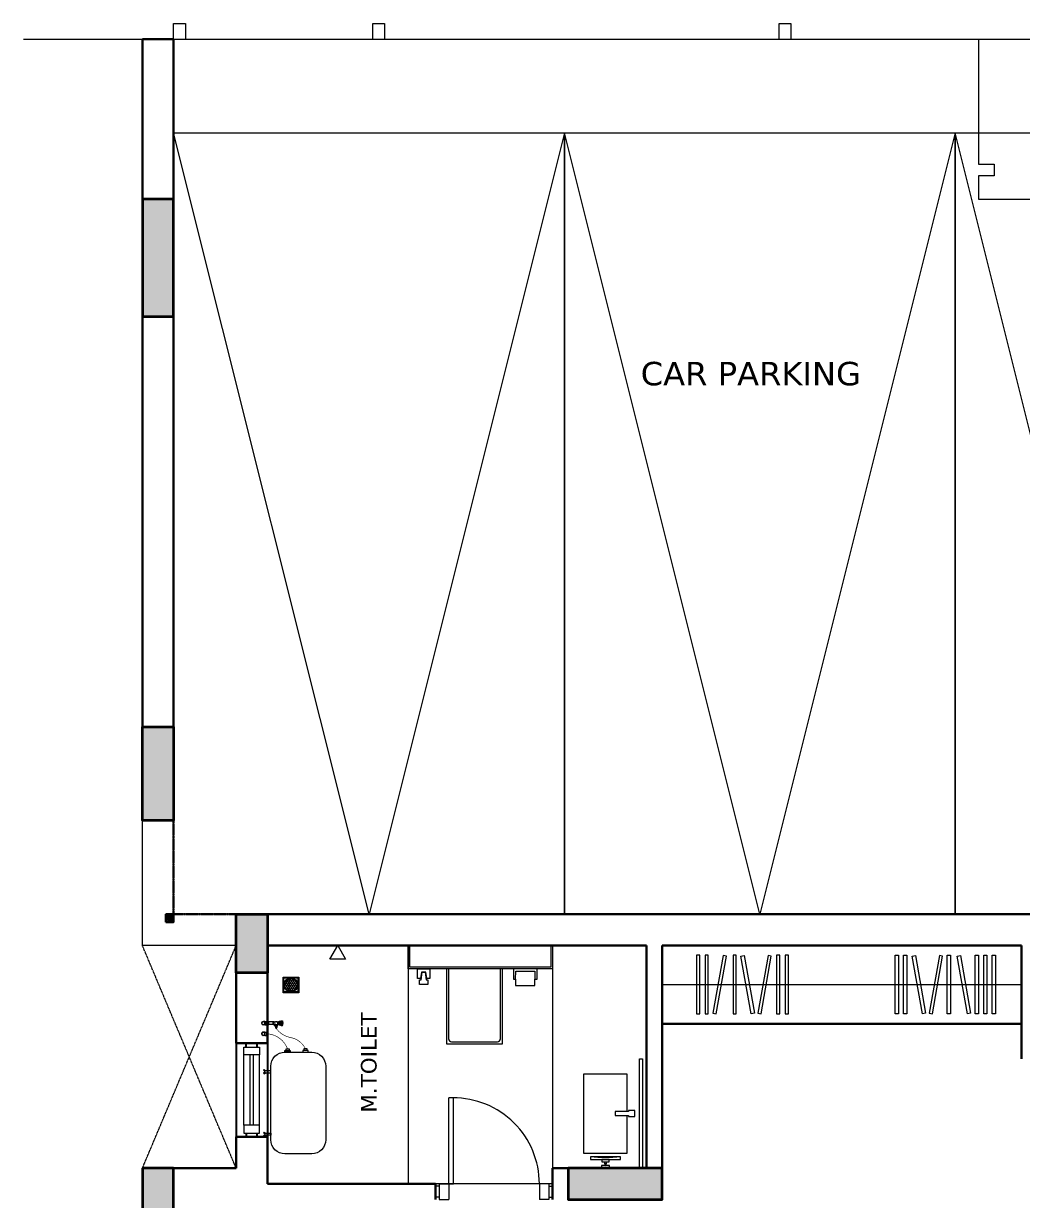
# Model space of a CAD drawing. Header units: millimetres. Extents: x -30632 to 770158, y -190968 to 78143.
# Drawn here: x -30632 to -24246, y -50987 to -43462 of the extents above; entities that cross this region are included whole.
import ezdxf

# ---------------------------------------------------------------- set-up
doc = ezdxf.new("R2010")
doc.units = ezdxf.units.MM
doc.linetypes.add('Hidden', pattern=[3, 2, -1])
doc.layers.get('0').update_dxf_attribs({"color": 8})
doc.layers.get('Defpoints').update_dxf_attribs({"color": 8})
for name, color, linetype, lineweight in [('01.IVC-N-A-GROUND$0$A-WINW', 8, 'Continuous', 15), ('A-ANINI-ROOM TEXT', 8, 'Continuous', 9), ('A-ANNO-DIMS', 3, 'Continuous', 9), ('A-ANNO-SYMB', 8, 'Continuous', 25), ('A-ANNO-TEXT', 8, 'Continuous', 9), ('A-CUT-ABOE', 8, 'Hidden', 15), ('A-DOOR', 8, 'Continuous', 13), ('A-ELEV-0.1', 8, 'Continuous', 9), ('A-ELEV-0.2', 8, 'Continuous', 25), ('A-FIXT', 8, 'Continuous', 13), ('A-FLOR-LEVL', 8, 'Continuous', 18), ('A-FLOR-OTLN-HIDN', 8, 'Hidden', 30), ('A-FURN', 52, 'Continuous', 9), ('A-GLAS', 8, 'Continuous', 18), ('A-PLMB-FIXT', 8, 'Continuous', 15), ('A-STRS', 8, 'Continuous', 13), ('A-STRU-CONC', 8, 'Continuous', 35), ('A-STRU-CONC-HATH', 8, 'Continuous', 9), ('A-VEHL-PARK', 8, 'Continuous', 9), ('A-WALL', 8, 'Continuous', 30), ('A-WALL-BRCK', 8, 'Continuous', 30), ('A-WALL-PARP', 8, 'Continuous', 15), ('A-XREF', 8, 'Continuous', 13), ('PHE_SANI_EWH', 8, 'Continuous', 0), ('PS-FT', 8, 'Continuous', 0)]:
    doc.layers.add(name, color=color, linetype=linetype, lineweight=lineweight)
doc.styles.get("Standard").update_dxf_attribs({"font": 'verdana.ttf'})

# ---------------------------------------------------------------- blocks, each defined once
blk = doc.blocks.new('P-HF-flat-1')
at = {"layer": 'A-PLMB-FIXT'}
for points in [[(-26, 68.73381448378495), (-16, 68.73381448378495), (-10, 20), (10, 20), (16, 68.73381448378495), (26, 68.73381448378495), (26, 98.73381448378495), (-26, 98.73381448378495)], [(-40, 0), (40, 0), (40, 60), (20, 60), (14, 20), (-14, 20), (-20, 60), (-40, 60)]]:
    blk.add_lwpolyline(points, close=True, dxfattribs=at)
blk = doc.blocks.new('P-PH-flat-1')
at = {"layer": 'A-PLMB-FIXT'}
for points in [[(-61.68628855685529, 65.58658559845207), (-61.68628855685529, 105.0054045211145), (61.68602874060161, 105.0054045211145), (61.68602874060161, 65.51624407478084)], [(-75, 65.51624407478084), (-61.68591691518668, 65.51624407478084), (-61.41014052764513, 13.31937578208453), (61.68602874001954, 13.31937578208453), (61.68602874001954, 65.51624407478084), (75, 65.51624407478084), (75, 0), (-75, 0), (-75, 65.51624407478084)]]:
    blk.add_lwpolyline(points, dxfattribs=at)
blk = doc.blocks.new('SHAVING MIRROR-flat-1')
at = {"layer": 'A-FIXT'}
for points in [[(682864.2050621981, 978567.1083273782), (682864.2049881967, 978375.8841656377), (682847.1404219719, 978375.8841722414), (682847.1404959733, 978567.108333982)], [(682864.2050334597, 978492.8465892642), (682864.2050169349, 978450.1459037517), (682880.6250835895, 978450.1458973974), (682880.6251001143, 978492.8465829099)], [(682880.6250891689, 978464.5630506331), (682880.625094535, 978478.4294296742), (682893.14980417, 978478.4294115149), (682893.1497988041, 978464.5630324738)], [(682920.2185142031, 978497.7688633982), (682920.2184938687, 978445.2235596401), (682902.715625753, 978445.2235664135), (682902.7156460874, 978497.7688701716)]]:
    blk.add_lwpolyline(points, close=True, dxfattribs=at)
blk.add_circle((682897.9327187184, 978471.4962201453), 4.782917210929801, dxfattribs=at)
blk.add_arc((682143.9238481536, 978471.4965252497), 709.6867419797973, 352.2572974196278, 7.742658233161295, dxfattribs=at)
blk = doc.blocks.new('FLOOR TROP TYP')
at = {"layer": 'PS-FT', "ltscale": 15, "extrusion": (-0.01342485600125142, 0.02316445741250883, 0.9996415263253772)}
h = blk.add_hatch(dxfattribs=at)
h.set_pattern_fill('HONEY', color=256, scale=57.38175684707242, angle=149.8968456267609, style=0)
h.set_pattern_definition([(149.8968456267609, (-857011.5245696043, 1006604.147839829), (-12.42349463755766, 0.02236710182201948), [7.172719605884052, -14.34543921176811]), (269.8968456267609, (-857011.5245696043, 1006604.147839829), (6.192376840391923, -10.77024551081568), [7.172719605884048, -14.34543921176811]), (209.8968456267607, (-857011.5245696043, 1006604.147839829), (-6.231117797165731, -10.74787840899366), [-14.34543921176811, 7.172719605884053])])
edge = h.paths.add_edge_path()
edge.add_arc((-106.4493394157125, 119.4255665091332), 39.98268112024692, 0, 360)
at = {"layer": 'A-PLMB-FIXT'}
for points in [[(101.9979999999996, 0), (201.9979999999996, 0), (201.9979999999996, -100), (101.9979999999996, -100)], [(106.9979999999996, -5), (196.9979999999996, -5), (196.9979999999996, -95), (106.9979999999996, -95)]]:
    blk.add_lwpolyline(points, close=True, dxfattribs=at)
for radius in [45, 40]:
    blk.add_circle((151.9979999999996, -50), radius, dxfattribs=at)
blk = doc.blocks.new('P-SHOWER-flat-1')
at = {"layer": 'A-PLMB-FIXT'}
for p, q in [((-50, 86.60254037844425), (0, 0)), ((0, 0), (50, 86.60254037844425))]:
    blk.add_line(p, q, dxfattribs=at)
blk.add_lwpolyline([(50, 86.60254037844425), (-50, 86.60254037844425)], dxfattribs=at)
blk = doc.blocks.new('car park with tandom')
at = {"layer": 'A-VEHL-PARK'}
for points in [[(-6000, -2500), (-6000, 0), (-11000, 0), (-11000, -2500), (-6000, -2500)], [(-6000, 0), (-11000, -1250), (-6000, -2500)]]:
    blk.add_lwpolyline(points, dxfattribs=at)
blk = doc.blocks.new('600 column')
at = {"layer": 'A-STRU-CONC-HATH'}
h = blk.add_hatch(color=256, dxfattribs=at)
h.dxf.hatch_style = 1
h.paths.add_polyline_path([(41895.07810763354, 55140.61308993775), (41895.07810763354, 54540.61308993775), (42095.07810763354, 54540.61308993775), (42095.07810763354, 55140.61308993775)])
at = {"layer": 'A-STRU-CONC'}
blk.add_lwpolyline([(41895.07810763354, 55140.61308993775), (41895.07810763354, 54540.61308993775), (42095.07810763354, 54540.61308993775), (42095.07810763354, 55140.61308993775), (41895.07810763354, 55140.61308993775)], dxfattribs=at)
blk = doc.blocks.new('750 column')
at = {"layer": 'A-STRU-CONC-HATH'}
h = blk.add_hatch(color=256, dxfattribs=at)
h.dxf.hatch_style = 1
h.paths.add_polyline_path([(41387.42346241444, 55290.61308993775), (41387.42346241444, 54540.61308993775), (41587.42346241444, 54540.61308993775), (41587.42346241444, 55290.61308993775)])
at = {"layer": 'A-STRU-CONC'}
blk.add_lwpolyline([(41387.42346241444, 55290.61308993775), (41387.42346241444, 54540.61308993775), (41587.42346241444, 54540.61308993775), (41587.42346241444, 55290.61308993775), (41387.42346241444, 55290.61308993775)], dxfattribs=at)
blk = doc.blocks.new('Ground floo column')
at = {"layer": 'A-STRU-CONC-HATH'}
h = blk.add_hatch(color=256, dxfattribs=at)
h.dxf.hatch_style = 1
h.paths.add_polyline_path([(0, 7600.000000053085), (200, 7600.000000053085), (200, 7000.000000023283), (0, 7000.000000023283)])
h = blk.add_hatch(color=256, dxfattribs=at)
h.dxf.hatch_style = 1
h.paths.add_polyline_path([(600, 6400.000000023283), (800, 6400.000000023283), (800, 6025.000000023283), (600, 6025.000000023283)])
at = {"layer": 'A-STRU-CONC'}
for points in [[(0, 7600.000000053085), (200, 7600.000000053085), (200, 7000.000000023283), (0, 7000.000000023283)], [(600, 6400.000000023283), (800, 6400.000000023283), (800, 6025.000000023283), (600, 6025.000000023283)]]:
    blk.add_lwpolyline(points, close=True, dxfattribs=at)
for name, p in [('750 column', (-41387.42346241447, -44315.61308991449)), ('600 column', (-41895.07810763357, -50365.61308991449))]:
    blk.add_blockref(name, p)
at = {"rotation": 270}
blk.add_blockref('600 column', (-51815.61308993777, 46670.07810765682), dxfattribs=at)
blk = doc.blocks.new('ASAsd')
at = {"layer": 'A-DOOR'}
for p, q in [((154790.4385489643, -240415.868272774), (154890.4385489643, -240415.868272774)), ((154790.4385489643, -240415.868272774), (154790.4385489643, -240475.868272774)), ((154805.4385489643, -240390.868272774), (154875.4385489643, -240390.868272774)), ((154805.4385489643, -240415.868272774), (154805.4385489643, -240390.868272774)), ((154875.4385489643, -240415.868272774), (154875.4385489643, -240390.868272774)), ((154890.4385489643, -240415.868272774), (154890.4385489643, -240475.868272774)), ((154790.4385489643, -240475.868272774), (154890.4385489643, -240475.868272774)), ((154790.4385489643, -241025.868272774), (154240.4513658932, -241025.868272774)), ((154240.4513658932, -241025.868272774), (154240.4513658932, -241055.868272774)), ((154790.4385489643, -241055.868272774), (154240.4513658932, -241055.868272774)), ((154790.4385489643, -241055.868272774), (154790.4385489643, -241025.868272774)), ((154790.4385489643, -241055.868272774), (154890.4385489643, -241055.868272774)), ((154790.4385489643, -241115.868272774), (154790.4385489643, -241055.868272774)), ((154890.4385489643, -241115.868272774), (154890.4385489643, -241055.868272774)), ((154790.4385489643, -241115.868272774), (154890.4385489643, -241115.868272774)), ((154805.4385489643, -241115.868272774), (154805.4385489643, -241140.868272774)), ((154875.4385489643, -241115.868272774), (154875.4385489643, -241140.868272774))]:
    blk.add_line(p, q, dxfattribs=at)
blk.add_arc((154790.4385489643, -241025.868272774), 550.0000000000005, 89.99999999999395, 180.3911552080706, dxfattribs=at)
blk = doc.blocks.new('*U|REF|REF78')
for p, q in [((75.00000000000023, 60), (525.0000000000041, 60)), ((75.00000000000023, 40), (525.0000000000041, 40))]:
    blk.add_line(p, q)
for points in [[(25, 0), (75.00000000000023, 0), (75.00000000000023, 100), (25, 100), (25, 0)], [(575.0000000000041, -1.682903264471492e-29), (525.0000000000041, -1.682903264471492e-29), (525.0000000000041, 100), (575.0000000000041, 100), (575.0000000000041, -1.682903264471492e-29)]]:
    blk.add_lwpolyline(points)
at = {"layer": '01.IVC-N-A-GROUND$0$A-WINW'}
for p, q in [((75.00000000000023, 100), (525.0000000000041, 100)), ((75.00000000000023, 0), (525.0000000000041, -1.682903264471492e-29))]:
    blk.add_line(p, q, dxfattribs=at)
at = {"layer": 'Defpoints'}
for p, q in [((0, 85.00000000000001), (0, 15)), ((25, 85.00000000000001), (0, 85.00000000000001)), ((575.0000000000041, 85.00000000000001), (600.0000000000041, 85.00000000000001)), ((600.0000000000041, 85.00000000000001), (600.0000000000041, 15)), ((0, 15), (25, 15)), ((575.0000000000041, 15), (600.0000000000041, 15))]:
    blk.add_line(p, q, dxfattribs=at)
blk = doc.blocks.new('G$C5EF056A9')
at = {"layer": '01.IVC-N-A-GROUND$0$A-WINW', "rotation": 89.99999999999999}
blk.add_blockref('*U|REF|REF78', (-17449.99999999997, -6000.000000000444), dxfattribs=at)
blk = doc.blocks.new('*U80')
for points in [[(0, 0), (-600, 0), (-600, 2760)], [(-300, 2760), (-300, -2.273736754432321e-13)]]:
    blk.add_lwpolyline(points)
for points in [[(-525, 2470), (-75, 2470), (-75, 2495), (-525, 2495)], [(-525, 2405), (-75, 2405), (-75, 2430), (-525, 2430)], [(-523.7523466485727, 2344.260743062412), (-80.58885779307457, 2266.119063112295), (-76.24765335139818, 2290.739256937602), (-519.4111422068963, 2368.880936887719)], [(-525, 2190), (-75, 2190), (-75, 2215), (-525, 2215)], [(-76.24765335136908, 2129.260743062412), (-519.4111422068672, 2051.119063112295), (-523.7523466485436, 2075.739256937602), (-80.58885779304546, 2153.880936887719)], [(-76.24765335136908, 1945.528765292343), (-519.4111422068672, 2023.67044524246), (-523.7523466485436, 1999.050251417153), (-80.58885779304546, 1920.908571467036)], [(-525, 1855), (-75, 1855), (-75, 1880), (-525, 1880)], [(-525, 1790), (-75, 1790), (-75, 1815), (-525, 1815)], [(-525, 970), (-75, 970), (-75, 945), (-525, 945)], [(-525, 905), (-75, 905), (-75, 880), (-525, 880)], [(-76.24765335136908, 814.4712347076565), (-519.4111422068672, 736.3295547575399), (-523.7523466485436, 760.949748582847), (-80.58885779304546, 839.0914285329636)], [(-76.24765335136908, 630.7392569375879), (-519.4111422068672, 708.8809368877046), (-523.7523466485436, 684.2607430623975), (-80.58885779304546, 606.1190631122809)], [(-525, 570), (-75, 570), (-75, 545), (-525, 545)], [(-523.7523466485727, 415.7392569375879), (-80.58885779307457, 493.8809368877046), (-76.24765335139818, 469.2607430623975), (-519.4111422068963, 391.1190631122809)], [(-525, 355), (-75, 355), (-75, 330), (-525, 330)], [(-525, 290), (-75, 290), (-75, 265), (-525, 265)], [(-525, 225), (-75, 225), (-75, 200), (-525, 200)]]:
    blk.add_lwpolyline(points, close=True)
blk = doc.blocks.new('GF1 ARC')
at = {"layer": 'A-CUT-ABOE'}
for points in [[(31737.39187963388, 4775.000000000466), (32337.39187963482, 6199.999999998603)], [(32337.39187963388, 4775), (31737.39187963482, 6199.999999998603)]]:
    blk.add_lwpolyline(points, dxfattribs=at)
at = {"layer": 'A-ELEV-0.1'}
blk.add_line((30976.77261131804, 12000), (39437.39187966462, 12000), dxfattribs=at)
at = {"layer": 'A-ELEV-0.2'}
for p, q in [((32337.39187963482, 5574.999999998603), (32337.39187963575, 4974.999999999069)), ((32537.39187963482, 5574.999999998137), (32537.39187963482, 4974.999999999069))]:
    blk.add_line(p, q, dxfattribs=at)
at = {"layer": 'A-FLOR-LEVL'}
for p, q in [((33437.39187963388, 6199.999999998603), (33437.39187963295, 4675)), ((34362.39187963482, 4675), (33612.39187963575, 4675))]:
    blk.add_line(p, q, dxfattribs=at)
at = {"layer": 'A-FLOR-OTLN-HIDN'}
blk.add_lwpolyline([(32337.39187963388, 6400), (31937.39187963388, 6399.999999999534), (31937.39187963388, 7099.999999999069)], dxfattribs=at)
at = {"layer": 'A-GLAS'}
blk.add_lwpolyline([(34917.39187963482, 4774.99998983182), (34917.39187963388, 5474.99998983182), (34937.39187963388, 5474.99998983182), (34937.39187963388, 4774.999989832286)], close=True, dxfattribs=at)
at = {"layer": 'A-PLMB-FIXT'}
blk.add_line((34362.39187963482, 6199.999999998603), (34362.39187963388, 4774.999999999534), dxfattribs=at)
for points in [[(34350.39187963482, 6199.999999998137), (34350.39187963388, 6061.999999997672), (33449.39187963295, 6062), (33449.39187963388, 6199.999999998603)], [(34837.94588819973, 5112.499989832286), (34837.94588820066, 4869.99998983182), (34562.94588820066, 4869.99998983182), (34562.94588820159, 5379.99998983182), (34837.94588820066, 5379.999989832286), (34837.94588820066, 5137.49998983182)], [(34847.94588819786, 5137.49998983182), (34762.9458881988, 5137.499989831354), (34762.9458881988, 5112.49998983182), (34847.9458881988, 5112.499989832286)], [(34847.9458881988, 5112.499989832286), (34847.94588819973, 5104.999989832751), (34887.9458881988, 5104.999989832751), (34887.94588819786, 5144.999989832751), (34847.9458881988, 5144.999989832751), (34847.94588819786, 5137.49998983182)]]:
    blk.add_lwpolyline(points, dxfattribs=at)
blk.add_lwpolyline([(34042.39187963482, 6050), (33682.39187963295, 6050), (33682.39187963388, 5570), (34042.39187963482, 5570)], close=True, dxfattribs=at)
blk.add_lwpolyline([(34028.88946434564, 6050), (33695.89429492305, 6050), (33695.89429492305, 5603.50241528824, 0.414213562373095), (33715.89429492212, 5583.502415287774), (34008.88946434658, 5583.502415287774, 0.414213562373095), (34028.88946434564, 5603.50241528824)], format="xyb", close=True, dxfattribs=at)
at = {"layer": 'A-STRS'}
blk.add_lwpolyline([(31737.39187963482, -2.207234501838684e-07), (31737.39187963482, 4774.999999976717), (32337.39187963482, 4774.999999976717), (32337.39187963482, 6199.999999998603), (31737.39187963482, 6199.999999998603), (31737.39187963388, 11999.99999999953), (31937.39187963388, 12000), (31937.39187963388, 12099.9999999986), (32012.39187963295, 12099.99999999907), (32012.39187963295, 12000), (33212.39187963482, 12000), (33212.39187963482, 12099.99999999907), (33287.39187963388, 12099.99999999907), (33287.39187963482, 12000.00000000047), (35812.39187963388, 12000), (35812.39187963388, 12099.99999999907), (35887.39187963202, 12099.99999999907), (35887.39187963295, 12000), (37087.39187963482, 12000), (37087.39187963482, 11199.99999999953), (37187.39187963388, 11199.99999999907), (37187.39187963388, 11125), (37087.39187963482, 11125), (37087.39187963388, 10974.99999999907), (39437.39187963388, 10974.99999999907)], dxfattribs=at)
at = {"layer": 'A-WALL-BRCK'}
for p, q in [((31737.39187963388, 10974.9999999986), (31737.39187963388, 11999.99999999953)), ((31937.39187963388, 12000), (31737.39187963388, 11999.99999999953)), ((31937.39187963295, 10974.99999999907), (31937.39187963388, 12000)), ((31737.39187963482, 7600.000000029802), (31737.39187963482, 10224.99999999907)), ((31937.39187963388, 7600.000000029802), (31937.39187963388, 10224.99999999907)), ((32337.39187963388, 6400), (37562.39187963295, 6400)), ((32337.39187963388, 6400), (32337.39187963482, 5574.999999998603)), ((31897.39187963388, 6389.999999999069), (31927.39187963202, 6359.999999999534)), ((31927.39187963295, 6389.999999999069), (31897.39187963388, 6360)), ((32537.39187963388, 6199.999999998603), (34962.39187963388, 6199.999999998603)), ((32537.39187963388, 6199.999999998603), (32537.39187963482, 5574.999999998137)), ((34962.39187963388, 6199.999999998603), (34962.39187963482, 4775)), ((35062.39187963388, 6199.999999998603), (37362.39187963388, 6199.999999998603)), ((35062.39187963388, 6199.999999998603), (35062.39187963388, 4775)), ((37362.39187963388, 6199.999999998603), (37362.39187963482, 5474.999999999069)), ((35062.39187963388, 5699.999999998603), (37362.39187963388, 5699.999999998603)), ((32337.39187963482, 5574.999999998603), (32537.39187963482, 5574.999999998137)), ((32337.39187963575, 4974.999999999069), (32337.39187963388, 4775)), ((32337.39187963575, 4974.999999999069), (32537.39187963482, 4974.999999999069)), ((32537.39187963482, 4974.999999999069), (32537.39187963388, 4675)), ((31937.39187963388, 4775), (32337.39187963388, 4775)), ((34362.39187963388, 4774.999999999534), (34462.39187963482, 4775)), ((34362.39187963388, 4574.999999998603), (34362.39187963388, 4774.999999999534)), ((34962.39187963482, 4775), (35062.39187963388, 4775)), ((32537.39187963388, 4675), (33612.39187963575, 4675)), ((33612.39187963482, 4574.999999998603), (33612.39187963575, 4675))]:
    blk.add_line(p, q, dxfattribs=at)
for points in [[(31887.39187963295, 6349.999999999069), (31937.39187963388, 6349.999999999534), (31937.39187963388, 6399.999999999534), (31887.39187963295, 6400)], [(31897.39187963388, 6360), (31927.39187963202, 6359.999999999534), (31927.39187963295, 6389.999999999069), (31897.39187963388, 6389.999999999069)]]:
    blk.add_lwpolyline(points, close=True, dxfattribs=at)
at = {"layer": 'A-WALL-PARP'}
blk.add_lwpolyline([(34362.39187963482, 6199.999999998603), (34362.39187963482, 6049.999999999069), (33437.39187963388, 6050.000000000931), (33437.39187963388, 6199.999999998603)], dxfattribs=at)
at = {"xscale": -1}
for name, p, rotation in [('P-SHOWER-flat-1', (32987.39187963575, 6199.999999998603), 180), ('P-HF-flat-1', (33537.39187963388, 6049.999999999534), 180), ('P-PH-flat-1', (34187.39187963388, 6050), 180), ('SHAVING MIRROR-flat-1', (1013171.942089241, 687695.2184938686), 89.99999999999962)]:
    blk.add_blockref(name, p, dxfattribs=dict(at, rotation=rotation))
at = {"layer": 'A-ANNO-DIMS'}
blk.add_blockref('G$C5EF056A9', (49937.39187963479, 10974.99999999998), dxfattribs=at)
at = {"layer": 'A-ANNO-SYMB', "rotation": 269.9999999999999}
blk.add_blockref('ASAsd', (274753.2601524078, 159465.438548964), dxfattribs=at)
at = {"layer": 'A-FIXT', "rotation": 269.9999999999999}
blk.add_blockref('FLOOR TROP TYP', (32737.39187963482, 6099.999999998603), dxfattribs=at)
at = {"layer": 'A-FURN', "xscale": 0.8333333333333334, "yscale": 0.8333333333333334, "zscale": 0.8333333333333334, "rotation": 89.99999999999999}
blk.add_blockref('*U80', (37362.39187963388, 6199.999999998603), dxfattribs=at)
at = {"layer": 'A-VEHL-PARK', "xscale": -1, "rotation": 269.9999999999999}
for p in [(34437.39187963388, 17400), (36937.39187963388, 17400), (39437.39187963388, 17400)]:
    blk.add_blockref('car park with tandom', p, dxfattribs=at)
at = {"layer": 'A-XREF'}
blk.add_blockref('Ground floo column', (31737.39187963482, -2.328306436538696e-08), dxfattribs=at)
at = {"layer": 'A-ANINI-ROOM TEXT', "insert": (33135.95882709688, 4982.220016845735), "char_height": 100, "width": 938.2039996818039, "attachment_point": 1, "rotation": 90}
blk.add_mtext('\\pxqc;M.TOILET  ', dxfattribs=at)
at = {"layer": 'A-ANNO-TEXT', "insert": (34630.19224377281, 9934.810477714986), "char_height": 149.9999999999999, "width": 2000.60216750484, "attachment_point": 1}
blk.add_mtext('\\pxqc;CAR PARKING', dxfattribs=at)
blk = doc.blocks.new('*U100')
at = {"layer": 'PHE_SANI_EWH', "color": 1, "linetype": 'Continuous'}
for p, q in [((431.9628754731966, 38.46323628205573), (432.8719663822558, 39.37232719116946)), ((431.9628754731966, 38.46323628205573), (431.9628754731966, 29.07007385051111)), ((453.7810572920134, 29.07007385051111), (431.9628754731966, 29.07007385051111)), ((432.8719663822558, 39.37232719116946), (432.8719663822558, 44.46702580651254)), ((452.8719663829543, 39.37232719116946), (452.8719663829543, 44.46702580651254)), ((453.7810572920134, 38.46323628205573), (452.8719663828379, 39.37232719116946)), ((453.7810572920134, 38.46323628205573), (453.7810572920134, 29.07007385051111))]:
    blk.add_line(p, q, dxfattribs=at)
at = {"layer": 'PHE_SANI_EWH', "color": 1, "linetype": 'Continuous', "ltscale": 0.005}
for p, q in [((432.8719663822558, 38.46323628205209), (433.7810572914314, 39.37232719116946)), ((432.8719663822558, 38.46323628205209), (432.8719663822558, 29.07007385050747)), ((439.4656038379762, 38.46323628205573), (432.8719663822558, 38.46323628205209)), ((433.7810572914314, 39.37232719116946), (433.7810572914314, 42.79664575427523)), ((437.4295556381112, 39.37232719116946), (433.7810572914314, 39.37232719116946)), ((452.8719663828379, 38.46323628205209), (446.2783289272338, 38.46323628205573)), ((451.9628754737787, 39.37232719116946), (448.3143771270989, 39.37232719116946)), ((451.9628754737787, 39.37232719116946), (451.9628754737787, 42.79664575427523)), ((452.8719663828379, 38.46323628205209), (451.9628754737787, 39.37232719116946)), ((452.8719663828379, 38.46323628205209), (452.8719663828379, 29.07007385050747))]:
    blk.add_line(p, q, dxfattribs=at)
at = {"layer": 'PHE_SANI_EWH', "color": 1, "ltscale": 0.25}
blk.add_line((442.871966382605, 37.91778173658531), (442.871966382605, 37.91778173658531), dxfattribs=at)
at = {"layer": 'PHE_SANI_EWH'}
for p, q in [((497.2846322822152, 22.3045042520389), (497.2846315220231, 20.89073401177302)), ((497.2846322822152, 22.3045042520389), (524.1728581386851, 22.30448979511857)), ((502.5120345904725, 18.4443325407301), (502.5120366661577, 22.30450144153656)), ((502.5120345904725, 18.4443325407301), (518.9454516792903, 18.44432370504001)), ((518.9454537549755, 22.30449260584646), (502.5120366661577, 22.30450144153656)), ((502.9463572629029, 15.23121812473619), (518.5111255516531, 15.23120975587153)), ((502.9705610304663, -15.35516109317905), (502.9705770296277, 15.23121811169767)), ((503.9756655747769, 22.30450065457262), (503.9756692122901, 29.07007748144679)), ((515.9062518362189, 15.23121115658432), (505.5512309788028, 15.23121672403067)), ((517.4818248463562, 22.30449339281404), (517.4818284838693, 29.07007021945537)), ((518.4868897652777, -15.35516943573384), (518.4869057639735, 15.23120976891005)), ((518.9454516792903, 18.44432370504001), (518.9454537549755, 22.30449260584646)), ((524.1728581386851, 22.30448979511857), (524.1728573787259, 20.89071955485269)), ((479.6815818113973, -33.67987267463832), (479.6815844193334, -28.82921041222653)), ((479.6815818113973, -33.67987267463832), (479.6815844193334, -28.82921041222653)), ((479.6815818113973, -33.67987267463832), (479.6815792057896, -38.52608070196948)), ((479.6815818113973, -33.67987267463832), (479.6815792057896, -38.52608070196948)), ((482.267265414237, -33.67987406509928), (482.2672633283073, -37.55951302801259)), ((488.745949816308, -35.29676496912725), (482.2672645448474, -35.29676148574799)), ((488.7459491217742, -36.5884932121262), (482.2672638503136, -36.58848972874694)), ((488.7459485997679, -37.55951651139185), (482.2672633283073, -37.55951302801259)), ((482.267265414237, -33.67987406509928), (482.2672675001668, -29.80023510195315)), ((488.7459527716273, -29.80023858533241), (482.2672675001668, -29.80023510195315)), ((488.745952249621, -30.77126188506372), (482.2672669781605, -30.77125840168446)), ((488.7459515550872, -32.062990127597), (482.2672662836267, -32.06298664421774)), ((488.745952249621, -30.77126188506372), (488.7459527716273, -29.80023858533241)), ((488.745949816308, -35.29676496912725), (488.7459515550872, -32.062990127597)), ((488.7459506856976, -33.67987754847854), (488.7459515550872, -32.062990127597)), ((488.7459485997679, -37.55951651139185), (488.7459491217742, -36.5884932121262)), ((490.5565998457605, -29.02520261332756), (490.8327625553356, -28.80249099573484)), ((490.5565974196652, -33.53734299168354), (490.5565998457605, -29.02520261332756)), ((490.5565975058125, -33.37699052016615), (490.5565950799501, -37.88913089852213)), ((490.5565950799501, -37.88913089852213), (490.8327575499425, -38.11184281297392)), ((490.8327637863113, -26.51301404182232), (491.8639201872284, -24.79367976286812)), ((490.8327600526391, -33.45716690458721), (490.8327637863113, -26.51301404182232)), ((490.8327600526391, -33.45716690458721), (490.832756321528, -40.39686553203865)), ((490.832756321528, -40.39686553203865), (491.8639108733041, -42.11620091949953)), ((491.8639131820528, -37.82231807173594), (491.863912719884, -38.68198548839791)), ((491.8639131820528, -37.82231807173594), (498.059754511225, -37.82232140307678)), ((491.863912719884, -38.68198548839791), (498.0597540490562, -38.68198881973876)), ((491.8639108733041, -42.11620091949953), (498.0597522024764, -42.11620425084038)), ((491.8639201872284, -24.79367976286812), (498.0597615164006, -24.79368309420897)), ((491.8639178784797, -29.08756261063172), (491.8639183383202, -28.2323494292832)), ((491.8639183383202, -28.2323494292832), (498.0597596674925, -28.23235276062405)), ((491.8639178784797, -29.08756261063172), (498.059759207652, -29.08756594197257)), ((501.236597634037, -53.56706848484464), (496.4687352726469, -64.96477987198159)), ((498.059754511225, -37.82232140307678), (498.0597540490562, -38.68198881973876)), ((498.0597522024764, -42.11620425084038), (499.0909086033935, -40.39686997211902)), ((498.0597615164006, -24.79368309420897), (499.0909160681767, -26.51301848190269)), ((498.0597615164006, -24.79368309420897), (499.0909160681767, -26.51301848190269)), ((498.059759207652, -29.08756594197257), (498.0597596674925, -28.23235276062405)), ((498.6478164888686, -74.27701903949855), (523.0642392887967, -74.27334136050195)), ((498.6478164888686, -74.27701903949855), (498.6478155610384, -76.00286078453428)), ((499.0909123345045, -33.45717134466759), (499.0909160681767, -26.51301848190269)), ((499.0909089554334, -39.74209738010904), (499.0909157161368, -27.16779107391267)), ((499.0909156372072, -27.31478083925685), (499.090909034363, -39.59510761453203)), ((499.0909123345045, -33.45717134466759), (499.0909086033935, -40.39686997211902)), ((499.090909034363, -39.59510761453203), (500.3848640451906, -40.24542666692287)), ((500.384871344897, -26.66891741380095), (499.0909156372072, -27.31478083925685)), ((500.7763070898363, -65.64791575842537), (502.089057230507, -65.64791646437152)), ((501.236597634037, -53.56706848484464), (520.2208121350268, -53.56707869214006)), ((501.4067244726466, -70.82541155070066), (506.4141880647512, -70.82541424315787)), ((519.8619584707776, -69.0977193703875), (501.5954346825602, -69.09770954912528)), ((519.8619668219471, -53.56526291952468), (501.5954430337297, -53.56525309826247)), ((519.861965894117, -55.29108971031383), (501.5954421058996, -55.29107988881879)), ((519.8619649662869, -57.01690163114108), (501.5954411780694, -57.01689180987887)), ((501.5954393221764, -60.46857534209266), (501.5954402500065, -58.74273359705694)), ((519.861964038224, -58.74274341855198), (501.5954402500065, -58.74273359705694)), ((519.8619631103938, -60.46858516335487), (501.5954393221764, -60.46857534209266)), ((519.8619598626392, -66.50896423030645), (501.5954360744217, -66.50895440904424)), ((518.8743904751027, -48.39223300712547), (502.5830247948179, -48.39222424780382)), ((518.8743932124926, -43.30104203732117), (502.5830275322078, -43.30103327776669)), ((502.9705432673218, -48.39222445618725), (502.9705404866254, -53.56434888858712)), ((518.4868706116686, -50.97827276564567), (502.9705418768572, -50.97826442309088)), ((502.9705462587299, -42.82888454245767), (502.9705460047117, -43.30103348615012)), ((502.9705610304663, -15.35516109317905), (518.4868897652777, -15.35516943573384)), ((502.970556748216, -23.31933384389049), (502.9705563386669, -24.08100808342351)), ((503.6186372441007, -43.30103383469395), (517.8410106183728, -43.30104148155442)), ((510.7099818583811, -49.71478690533331), (510.7099997197511, -53.56707357848427)), ((520.050666822237, -70.8254215749912), (515.0432032301323, -70.82541888254127)), ((518.4868759346427, -41.07837840449429), (518.486874739523, -43.30104182893774)), ((518.4868720021332, -48.39223279874204), (518.486869221204, -53.56435723114191)), ((518.4868854136439, -23.44851501076846), (518.4868841300486, -25.83598514204277)), ((520.681089645368, -65.64792646071874), (519.3681609422201, -65.64792575477622)), ((519.8619631103938, -60.46858516335487), (519.861964038224, -58.74274341855198)), ((520.2208121350268, -53.56707869214006), (524.9886624516221, -64.96479520644061)), ((522.8095709671034, -74.27703203051715), (522.8095700392732, -76.00287377532004)), ((523.0642392887967, -74.27334136050195), (523.0642392724985, -74.3038206610363)), ((498.6478155610384, -76.00286078453428), (522.8095700392732, -76.00287377532004))]:
    blk.add_line(p, q, dxfattribs=at)
at = {"layer": 'PHE_SANI_EWH', "color": 5, "linetype": 'Continuous'}
for p, q in [((499.8196579386713, 38.46323628205573), (500.7287488477305, 39.3723271911731)), ((499.8196579386713, 38.46323628205573), (499.8196579386713, 29.07007385051111)), ((521.6378397574881, 29.07007385050747), (499.8196579386713, 29.07007385051111)), ((500.7287488477305, 39.3723271911731), (500.7287488477305, 44.46702580651618)), ((520.728748848429, 39.3723271911731), (520.728748848429, 44.46702580651618)), ((521.6378397574881, 38.46323628205209), (520.7287488483125, 39.3723271911731)), ((521.6378397574881, 38.46323628205209), (521.6378397574881, 29.07007385050747)), ((324.8863183545182, -204.5719768592426), (324.8863183545182, -238.6898967345514)), ((334.8853823094396, -204.5719768592389), (324.8863183545182, -204.5719768592426)), ((324.8863183545182, -211.7225232754172), (324.8863183545182, -231.5393503183768)), ((324.8863183545182, -211.7225232754172), (324.8863183545182, -211.7225232754172)), ((334.8853823094396, -238.6898967345478), (334.8853823094396, -204.5719768592389)), ((345.479713394423, -211.6309367968934), (334.8853823094396, -211.6309367968934)), ((345.479713394423, -231.6309367968934), (345.479713394423, -211.6309367968934)), ((324.8863183545182, -238.6898967345514), (334.8853823094396, -238.6898967345478)), ((334.8853823094396, -231.6309367968934), (345.479713394423, -231.6309367968934))]:
    blk.add_line(p, q, dxfattribs=at)
at = {"layer": 'PHE_SANI_EWH', "color": 5, "linetype": 'Continuous', "ltscale": 0.005}
for p, q in [((500.7287488477305, 38.46323628205573), (501.637839756906, 39.3723271911731)), ((500.7287488477305, 38.46323628205573), (500.7287488477305, 29.07007385051111)), ((507.3223863034509, 38.46323628205209), (500.7287488477305, 38.46323628205573)), ((501.637839756906, 39.3723271911731), (501.637839756906, 42.79664575427887)), ((505.2863381035859, 39.3723271911731), (501.637839756906, 39.3723271911731)), ((520.7287488483125, 38.46323628205573), (514.1351113927085, 38.46323628205209)), ((519.8196579392534, 39.3723271911731), (516.1711595925735, 39.3723271911731)), ((519.8196579392534, 39.3723271911731), (519.8196579392534, 42.79664575427887)), ((520.7287488483125, 38.46323628205573), (519.8196579392534, 39.3723271911731)), ((520.7287488483125, 38.46323628205573), (520.7287488483125, 29.07007385051111))]:
    blk.add_line(p, q, dxfattribs=at)
at = {"layer": 'PHE_SANI_EWH', "color": 5}
blk.add_line((503.9756692122901, 29.07007748144679), (517.4818284838693, 29.07007021945537), dxfattribs=at)
at = {"layer": 'PHE_SANI_EWH', "color": 5, "ltscale": 0.25}
blk.add_line((510.7287488480797, 37.91778173658167), (510.7287488480797, 37.91778173658167), dxfattribs=at)
at = {"layer": 'PHE_SANI_EWH', "color": 1, "linetype": 'ByBlock', "ltscale": 250}
for p, q in [((324.8796613562154, -124.0115618691816), (324.8796613562154, -89.89364199387273)), ((324.8796613562154, -89.89364199387273), (334.8787253111368, -89.8936419938691)), ((324.8796613562154, -116.861015453007), (324.8796613562154, -97.04418841004735)), ((324.8796613562154, -116.861015453007), (324.8796613562154, -116.861015453007)), ((334.8787253111368, -124.011561869178), (324.8796613562154, -124.0115618691816)), ((334.8787253111368, -89.8936419938691), (334.8787253111368, -124.011561869178)), ((334.8787253111368, -96.95260193152353), (345.4730563961202, -96.95260193152353)), ((345.4730563961202, -116.9526019315235), (334.8787253111368, -116.9526019315235)), ((345.4730563961202, -96.95260193152353), (345.4730563961202, -116.9526019315235))]:
    blk.add_line(p, q, dxfattribs=at)
at = {"layer": 'PHE_SANI_EWH'}
blk.add_lwpolyline([(-236.1232740270207, 1.039938069880009e-06), (236.1232740270207, -1.039941707858816e-06, -0.1989686223909763), (298.8778891196707, -26.00177139404695, -0.1987998600922339), (324.879661356681, -88.77560304990402, -0.0001082262261394824), (324.8796613562154, -261.6500838655083, -0.198799860086653), (298.8778891196707, -324.4239155213581, -0.1989883053210607), (236.1165507644182, -350.4256870761783, 3.7865348668576e-05), (-236.1232740272535, -350.4256879551103, -0.1989517335679891), (-298.897105208016, -324.4239155212454, -0.1988730017858362), (-324.8988774450263, -261.6500838653883, -3.78669732963211e-05), (-324.8988772040466, -88.76906376879197, -0.1988921439353098), (-298.8971052077832, -26.00177139405059, -0.1989134470869904), (-236.1232740270207, 1.039938069880009e-06, -0.9999979254513773)], format="xyb", dxfattribs=at)
at = {"layer": 'PHE_SANI_EWH', "color": 9}
for points in [[(-194.00960804231, 0), (-206.0096080460353, -3.637978807091713e-12), (-206.0096080534859, 33.73891929455203), (-214.2110390531598, 42.99947106756372), (-209.4015582454158, 47.93669347383548), (-200.0096080441726, 37.33188059472013), (-190.6176578485174, 47.93669346638126), (-185.8081770500867, 42.99947106756736), (-194.0096080497606, 33.73891929828096), (-194.00960804231, 0)], [(193.9903919539647, 0), (205.99039195769, 0), (205.9903919651406, 33.73891929455567), (214.1918229648145, 42.99947106756736), (209.3823421570705, 47.93669347383548), (199.9903919558274, 37.33188059471649), (190.5984417601721, 47.9366934663849), (185.7889609617414, 42.99947106756736), (193.9903919614153, 33.73891929828096), (193.9903919539647, 0)]]:
    blk.add_lwpolyline(points, dxfattribs=at)
at = {"layer": 'PHE_SANI_EWH', "color": 1, "linetype": 'ByBlock', "ltscale": 250, "const_width": 4}
blk.add_lwpolyline([(442.871966382605, 29.07007385051111, -0.3048564195595823), (345.4730563961202, -106.9526019315235)], format="xyb", dxfattribs=at)
at = {"layer": 'PHE_SANI_EWH', "color": 5, "linetype": 'ByBlock', "lineweight": 20, "const_width": 4}
blk.add_lwpolyline([(479.6815946731949, -32.06298525404782, 0.2003650419114029), (417.5692295156186, -130.9834897525761, -0.2316236494067666), (345.479713394423, -221.6309367968934, -0.01375631658334988)], format="xyb", dxfattribs=at)
at = {"layer": 'PHE_SANI_EWH', "color": 1, "linetype": 'Continuous', "ltscale": 0.005}
blk.add_circle((442.871966382605, 48.82687264602282), 10.00000000030163, dxfattribs=at)
at = {"layer": 'PHE_SANI_EWH', "color": 5, "linetype": 'Continuous', "ltscale": 0.005}
blk.add_circle((510.7287488480797, 48.82687264601918), 10.00000000030163, dxfattribs=at)
at = {"layer": 'PHE_SANI_EWH', "color": 1, "linetype": 'Continuous'}
for start, end in [(90, 270), (270, 90)]:
    blk.add_arc((442.871966382605, 48.82687264599372), 10.90909090940841, start, end, dxfattribs=at)
at = {"layer": 'PHE_SANI_EWH', "color": 5, "linetype": 'Continuous'}
for start, end in [(90, 270), (270, 90)]:
    blk.add_arc((510.7287488480797, 48.82687264599008), 10.90909090940841, start, end, dxfattribs=at)
at = {"layer": 'PHE_SANI_EWH'}
for centre, radius, start, end in [((501.5954353784909, -67.80330965342), 1.294371442577049, 89.99996919744767, 269.9999691974477), ((501.595442569931, -54.42816645116545), 0.8629142950513663, 89.99996919744767, 269.9999691974477), ((501.595440714038, -57.87977550807409), 0.8629142950513663, 89.99996919744767, 269.9999691974477), ((501.595440714038, -57.87977550807409), 0.8629142950513663, 89.99996919744767, 269.9999691974477), ((497.3257858218858, -63.48874025419354), 5.229801771174976, 324.7252327532096, 35.2747056576987), ((500.6895180280553, -56.15393327595666), 1.25122572782174, 316.3971755223669, 43.60276284988034), ((517.3245022838237, -70.38122400105931), 10.91946141124235, 173.2496844121042, 182.331349028848), ((510.7286068360554, -69.91185812722324), 4.410218354556975, 191.954436909094, 348.0455014874016), ((504.1327109258855, -70.38121690833941), 10.91946141124235, 357.668589355074, 6.750253982109628), ((524.1314347573789, -63.48875466664322), 5.229801771174976, 144.7252327532096, 215.2747056576987), ((520.7678890858078, -56.15394407161511), 1.25122572782174, 136.3971755223668, 223.6027628498803), ((519.8619645022554, -57.87978532956913), 0.8629142950513663, 269.9999691974477, 89.99996919744767), ((519.8619591667084, -67.80331947491504), 1.294371442577049, 269.9999691974477, 89.99996919744767), ((519.8619663581485, -54.42817627266049), 0.8629142950513663, 269.9999691974477, 89.99996919744767), ((510.7286258310778, -34.58300803811653), 43.14571475256935, 253.739780504637, 286.2601578803116)]:
    blk.add_arc(centre, radius, start, end, dxfattribs=at)
for centre, major_axis, ratio, start_param, end_param in [((498.3931512088748, -69.09770782734631), (-2.629887054061293e-06, -5.175622497033312), 0.6176876839292309, 2.079748896508931, 7.853983805917746), ((510.5082243398356, -45.87558555347277), (2.767193692096041, -1.487830588775965e-06), 0.703420638247373, 3.141592653589341, 9.424777960768928)]:
    blk.add_ellipse(centre, major_axis=major_axis, ratio=ratio, start_param=start_param, end_param=end_param, dxfattribs=at)
for centre, major_axis, ratio in [((504.1587119078322, -45.84662961005233), (0.09910569045778614, -1.94427377015469), 0.710731191575105), ((517.2987060997693, -45.84663667506538), (-0.0991077812016536, -1.944273663577335), 0.7107311915703937)]:
    blk.add_ellipse(centre, major_axis=major_axis, ratio=ratio, dxfattribs=at)
at = {"layer": 'PHE_SANI_EWH', "extrusion": (0, 0, -1)}
blk.add_ellipse((523.0642420715885, -69.0977210921701), major_axis=(-2.935765424771972e-06, -5.175622497334045), ratio=0.6176876838928638, start_param=2.079748896463363, end_param=7.853983805903768, dxfattribs=at)
at = {"layer": 'PHE_SANI_EWH'}
for points in [[(502.9463572629029, 15.23121812473619), (499.819664771785, 15.23121980577707), (497.2846298395889, 17.76182558014989), (497.2846315220231, 20.89073401177302)], [(518.5111255516531, 15.23120975587153), (521.637818042771, 15.23120807483429), (524.1728556962917, 17.76181112322956), (524.1728573787259, 20.89071955485269)], [(482.2672675001668, -29.80023510195315), (481.6993529495085, -28.95838432130404), (480.6615163282258, -28.57086529047228), (479.6815844193334, -28.82921041222653)], [(479.6815792057896, -38.52608070196948), (480.661510834354, -38.7888811128214), (481.6993478724035, -38.40136319817975), (482.2672633283073, -37.55951302801259)], [(490.5565995463403, -29.58198202820859), (489.9552779028891, -29.35036146827042), (489.276006973465, -29.43053733883426), (488.7459527716273, -29.80023858533241)], [(488.745952249621, -30.77126188506372), (489.1089726128848, -30.4282859605737), (489.3383659784449, -29.96949984598905), (489.3940441835439, -29.47953399084508)], [(489.3940419250866, -33.67987789679319), (489.3606354807271, -33.08301034616306), (489.1334697838174, -32.51732233841904), (488.7459515550872, -32.062990127597)], [(488.745949816308, -35.29676496912725), (489.1334685335169, -34.84243317507207), (489.3606348390458, -34.27674541180022), (489.3940419250866, -33.67987789679319)], [(489.3940396666294, -37.88022180297412), (489.3383619909873, -37.38580165267922), (489.1089691162342, -36.93146952660754), (488.7459491217742, -36.5884932121262)], [(488.7459485997679, -37.55951651139185), (489.2760024062591, -37.92476409277879), (489.9552732472075, -38.00939492904581), (490.5565951397875, -37.77777501568562)], [(490.8327637863113, -26.51301404182232), (490.8327634007437, -27.23014592822074), (491.2291899876436, -27.89382720389767), (491.8639183383202, -28.2323494292832)], [(491.8639178784797, -29.08756261063172), (491.1868733795127, -30.44610401895261), (490.832760869409, -31.9382726606018), (490.8327600526391, -33.45716690458721)], [(490.8327600526391, -33.45716690458721), (490.8327592384303, -34.97160691302633), (491.1868701438652, -36.46377593535362), (491.8639131820528, -37.82231807173594)], [(491.863912719884, -38.68198548839791), (491.2291840050602, -39.02050703135683), (490.8327567070955, -39.6797336454074), (490.832756321528, -40.39686553203865)], [(498.059754511225, -37.82232140307678), (498.7390261279652, -36.46377999592005), (499.0909115202958, -34.97161135310671), (499.0909123345045, -33.45717134466759)], [(499.0909086033935, -40.39686997211902), (499.090908988961, -39.67973808548777), (498.6944824001985, -39.02051104512429), (498.0597540490562, -38.68198881973876)], [(498.0597596674925, -28.23235276062405), (498.6944883827819, -27.89383121766514), (499.0909156826092, -27.23015036830111), (499.0909160681767, -26.51301848190269)], [(499.0909123345045, -33.45717134466759), (499.0909131512744, -31.93827710068217), (498.7390293636126, -30.44610807951904), (498.059759207652, -29.08756594197257)], [(502.9705462587299, -42.82888454245767), (502.9705470273038, -41.39907500497429), (501.8146735824412, -40.24542743572965), (500.3848640451906, -40.24542666692287)], [(500.384871344897, -26.66891741380095), (501.8146808821475, -26.66891818260774), (502.970555570093, -25.51081762113972), (502.9705563386669, -24.08100808342351)], [(502.5830275322078, -43.30103327776669), (501.3803833831334, -44.44131687283516), (501.3313852507854, -47.31249325955287), (502.5830247948179, -48.39222424780382)], [(502.9705610304663, -15.35516109317905), (501.5697031008312, -17.07004093797877), (501.3670341003453, -19.47532790130936), (502.465002069599, -21.40401238482809)], [(502.970556748216, -23.31933384389049), (502.970557109802, -22.64674431062667), (502.7968422869453, -21.98751738993815), (502.465002069599, -21.40401238482809)], [(502.5184429761721, -39.84900087071946), (503.7210868353723, -39.2476797492709), (504.647568340064, -38.20984341809526), (505.1108094932279, -36.9448408363387)], [(505.110813246225, -29.96505409106612), (504.6475734506967, -28.70450524659827), (503.7210930645233, -27.66221368382685), (502.5184498518938, -27.06089126901134)], [(502.9505157073727, -17.70699733100264), (502.8614308208926, -18.04106493201471), (502.8146611660486, -18.38404102623826), (502.8146609816467, -18.72701714607319)], [(502.8146609816467, -18.72701714607319), (502.8146607949166, -19.07444750098875), (502.8614300809568, -19.41742364573656), (502.9505146105075, -19.74703710736139)], [(502.9505146105075, -19.74703710736139), (503.0284635775024, -20.02765397425173), (503.1465006695362, -20.29490815685494), (503.3068530097371, -20.53989118547543)], [(503.3068549566669, -16.91859787097565), (503.1465023556957, -17.15912649198799), (503.0284649761161, -17.4263805476985), (502.9505157073727, -17.70699733100264)], [(503.8903600947233, -16.33954759314656), (503.6565126589267, -16.49099146830849), (503.458299081889, -16.68697771593361), (503.3068549566669, -16.91859787097565)], [(503.3068530097371, -20.53989118547543), (503.4582968858304, -20.77151150373174), (503.6565102519235, -20.96749796415679), (503.8903575275326, -21.11448785546236)], [(504.4894548385637, -16.16583273792639), (504.2778786608251, -16.16583262407221), (504.0707566851052, -16.2281918071676), (503.8903600947233, -16.33954759314656)], [(503.8903575275326, -21.11448785546236), (504.0707539954456, -21.2302980707027), (504.2778759066714, -21.28820324130356), (504.48945208441, -21.28820335492492)], [(505.0907765134471, -16.33954823855311), (504.9103800427401, -16.22819225862622), (504.7032581340754, -16.16583285294473), (504.4894548385637, -16.16583273792639)], [(504.48945208441, -21.28820335492492), (504.7032553799218, -21.28820346994326), (504.9103773530805, -21.23029852216132), (505.0907739462564, -21.1144885008689)], [(505.0907739462564, -21.1144885008689), (505.3223942614859, -20.96749885985628), (505.5228349562967, -20.77151261363178), (505.6742790819844, -20.53989245835692)], [(505.6742810289143, -16.91859914385714), (505.5228371523554, -16.68697882583365), (505.3223966684891, -16.49099236400798), (505.0907765134471, -16.33954823855311)], [(506.0283923129318, -17.70699898573002), (505.9526704632444, -17.42638212000384), (505.8324062532047, -17.15912793623647), (505.6742810289143, -16.91859914385714)], [(505.6742790819844, -20.53989245835692), (505.8324045670452, -20.29490960110343), (505.9526690646308, -20.02765554655707), (506.0283912160667, -19.74703876208878)], [(506.1642459415598, -18.72701894701822), (506.1642461259617, -18.38404282718329), (506.1197039572289, -18.04106668383247), (506.0283923129318, -17.70699898573002)], [(506.0283912160667, -19.74703876208878), (506.1197032172931, -19.41742539755433), (506.1642457548296, -19.07444930193378), (506.1642459415598, -18.72701894701822)], [(507.678686472238, -17.75599646172486), (507.522788084927, -18.03661320288666), (507.4426116769901, -18.35731810284778), (507.4426115044625, -18.67802304588258)], [(507.4426115044625, -18.67802304588258), (507.4426113296067, -19.00318222423084), (507.5227873952826, -19.31943297479302), (507.678685478284, -19.60450411913916)], [(508.4047272891039, -16.9007836706005), (508.106293398072, -17.13240374694578), (507.8568560647545, -17.42192890867591), (507.678686472238, -17.75599646172486)], [(507.678685478284, -19.60450411913916), (507.856854714104, -19.93411762849428), (508.106291735894, -20.2236430584453), (508.40472537803, -20.45526345539838)], [(509.4358830529964, -16.36627598665655), (509.0639543392463, -16.48654014058411), (508.7165238886373, -16.66470936639234), (508.4047272891039, -16.9007836706005)], [(508.40472537803, -20.45526345539838), (508.7165217235452, -20.6913380951155), (509.0639519802062, -20.87396192993037), (509.4358805670636, -20.98977224808186)], [(510.7298385208705, -16.16583609325244), (510.2910963419126, -16.16583585716216), (509.8545812446391, -16.23264915217078), (509.4358830529964, -16.36627598665655)], [(509.4358805670636, -20.98977224808186), (509.8545786150498, -21.12339953286937), (510.2910936403787, -21.19021329726456), (510.7298358193366, -21.19021353335484)], [(512.0215666558361, -16.36627737712115), (511.6050957249245, -16.23265009350143), (511.1685806998285, -16.16583632910988), (510.7298385208705, -16.16583609325244)], [(510.7298358193366, -21.19021353335484), (511.1685779982945, -21.19021376921228), (511.6050930953352, -21.12340047396719), (512.0215641699033, -20.98977363831364)], [(512.0215641699033, -20.98977363831364), (512.3934928810922, -20.87396371993236), (512.7431504520355, -20.69134025997482), (513.0527199335629, -20.45526595460251)], [(513.0527218446368, -16.9007861695718), (512.7431526171276, -16.66471153125167), (512.3934952401323, -16.4865419305861), (512.0215666558361, -16.36627737712115)], [(513.7809888595948, -17.75599974277793), (513.6005925087957, -17.42193199671237), (513.3533826043131, -17.13240656815469), (513.0527218446368, -16.9007861695718)], [(513.0527199335629, -20.45526595460251), (513.3533809421351, -20.22364587965421), (513.6005911581451, -19.93412071676357), (513.7809878656408, -19.60450740019223)], [(514.0148357182043, -18.6780265795569), (514.0148358907318, -18.3573216365221), (513.9346598269185, -18.03661665041363), (513.7809888595948, -17.75599974277793)], [(513.7809878656408, -19.60450740019223), (513.9346591372741, -19.31943642232), (514.0148355433485, -19.00318575790516), (514.0148357182043, -18.6780265795569)], [(515.4290559542133, -17.70700404024683), (515.3399710681988, -18.0410716412589), (515.2932014128892, -18.38404773571528), (515.2932012284873, -18.72702385531738)], [(515.2932012284873, -18.72702385531738), (515.2932010417571, -19.07445421023294), (515.339970328263, -19.41743035498075), (515.4290548573481, -19.74704381660558)], [(515.4290548573481, -19.74704381660558), (515.5047767070355, -20.02766068233177), (515.6250409163767, -20.29491486609913), (515.7831661388045, -20.53989789378829)], [(515.7831680857344, -16.91860457905568), (515.6250426025363, -17.15913320123218), (515.5047781056492, -17.42638725577854), (515.4290559542133, -17.70700404024683)], [(516.3689003415639, -16.33955430262722), (516.1350529062329, -16.49099817778915), (515.9346122114221, -16.68698442401364), (515.7831680857344, -16.91860457905568)], [(515.7831661388045, -20.53989789378829), (515.9346100153634, -20.77151821181178), (516.1350504992297, -20.96750467363745), (516.3688977743732, -21.11449456471018)], [(516.9679950854043, -16.16583944717422), (516.7564189081313, -16.16583933355287), (516.5470698146382, -16.22819851525128), (516.3689003415639, -16.33955430262722)], [(516.3688977743732, -21.11449456471018), (516.5470671249786, -21.23030477901921), (516.7564161539776, -21.28820995055139), (516.9679923312506, -21.28821006440558)], [(516.9679923312506, -21.28821006440558), (517.1795685089892, -21.28821017802693), (517.3889175999211, -21.23030523164562), (517.5670870753238, -21.11449520895621)], [(517.5670896425145, -16.33955494687325), (517.3889202895807, -16.22819896787769), (517.1795712631429, -16.16583956102841), (516.9679950854043, -16.16583944717422)], [(518.1528212757548, -16.9186058531086), (518.0013773991959, -16.68698553531794), (517.8009369153297, -16.49099907349228), (517.5670896425145, -16.33955494687325)], [(517.5670870753238, -21.11449520895621), (517.8009345083265, -20.96750556934057), (518.0013752031373, -20.77151932288325), (518.152819328825, -20.53989916784121)], [(518.5069325597724, -17.70700569497785), (518.431210710085, -17.42638882925166), (518.3109465005109, -17.1591346454843), (518.1528212757548, -16.9186058531086)], [(518.152819328825, -20.53989916784121), (518.3109448143514, -20.29491631035125), (518.4312093114713, -20.0276622558049), (518.5069314629072, -19.74704547133661)], [(518.4868841300486, -25.83598514204277), (518.4868835433153, -26.92727279523751), (518.5781947780633, -28.02301473287298), (518.7630449644057, -29.10093977954602)], [(518.7630402824143, -37.80896982876948), (518.5781889344798, -38.89134891191861), (518.4868765237043, -39.98263651598609), (518.4868759346427, -41.07837840449429)], [(518.9946693395032, -21.40402127220659), (520.090412265039, -19.47533796844073), (519.8899729690747, -17.07005078811198), (518.4868897652777, -15.35516943573384)], [(518.9946693395032, -21.40402127220659), (518.6606013766723, -21.98752591945595), (518.4868858446134, -22.6467526534143), (518.4868854830274, -23.31934218667811)], [(518.6427861884004, -18.72702565626605), (518.6427863728022, -18.38404953666395), (518.5960170862963, -18.04107339191614), (518.5069325597724, -17.70700569497785)], [(518.5069314629072, -19.74704547133661), (518.5960163463606, -19.417432105638), (518.6427860016702, -19.07445601118161), (518.6427861884004, -18.72702565626605)], [(518.7630402824143, -37.80896982876948), (519.2552348346217, -34.92707984172739), (519.2552364176372, -31.98283029580489), (518.7630449644057, -29.10093977954602)]]:
    blk.add_open_spline(points, degree=3, dxfattribs=at)
blk.add_open_spline([(518.8743904751027, -48.39223300712547), (519.965678603272, -47.50867848121561), (520.1928459902992, -44.93129287310876), (519.1705996860983, -43.62620137492195), (519.0792879244545, -43.51039120741189), (518.9812948050676, -43.40348950703992), (518.8743932124926, -43.30104203732117)], degree=3, knots=[0, 0, 0, 0, 1, 1, 1, 2, 2, 2, 2], dxfattribs=at)
blk = doc.blocks.new('zw$D6A9')
at = {"layer": 'PHE_SANI_EWH', "rotation": 89.9999999999462}
blk.add_blockref('*U100', (-7077.695510233432, 417.4847400695216), dxfattribs=at)

msp = doc.modelspace()

# ---------------------------------------------------------------- block references
at = {"layer": 'A-WALL'}
msp.add_blockref('GF1 ARC', (-61608.59319025949, -55562.02737869769), dxfattribs=at)

# ---------------------------------------------------------------- next in the draw order: block references
at = {"layer": 'PHE_SANI_EWH', "color": 2}
msp.add_blockref('zw$D6A9', (-21971.20131059759, -50787.02737869856), dxfattribs=at)

doc.saveas('drawing.dxf')
